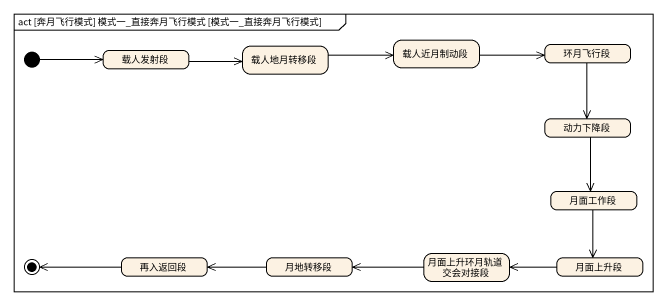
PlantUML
@startuml
mainframe act [奔月飞行模式] 模式一_直接奔月飞行模式 [模式一_直接奔月飞行模式]
hide empty description
state 载人发射段
state 载人地月转移段
state 载人近月制动段
state 环月飞行段
state 动力下降段
state 月面工作段
state 再入返回段
state 月地转移段
state 月面上升环月轨道交会对接段
state 月面上升段
[*] -right-> 载人发射段
载人发射段 -right-> 载人地月转移段
载人地月转移段 -right-> 载人近月制动段
载人近月制动段 -right-> 环月飞行段
环月飞行段 --> 动力下降段
动力下降段 --> 月面工作段
月面工作段 --> 月面上升段
月地转移段 -left-> 再入返回段
月面上升环月轨道交会对接段 -left-> 月地转移段
月面上升段 -left-> 月面上升环月轨道交会对接段
再入返回段 -left-> [*]
@enduml
